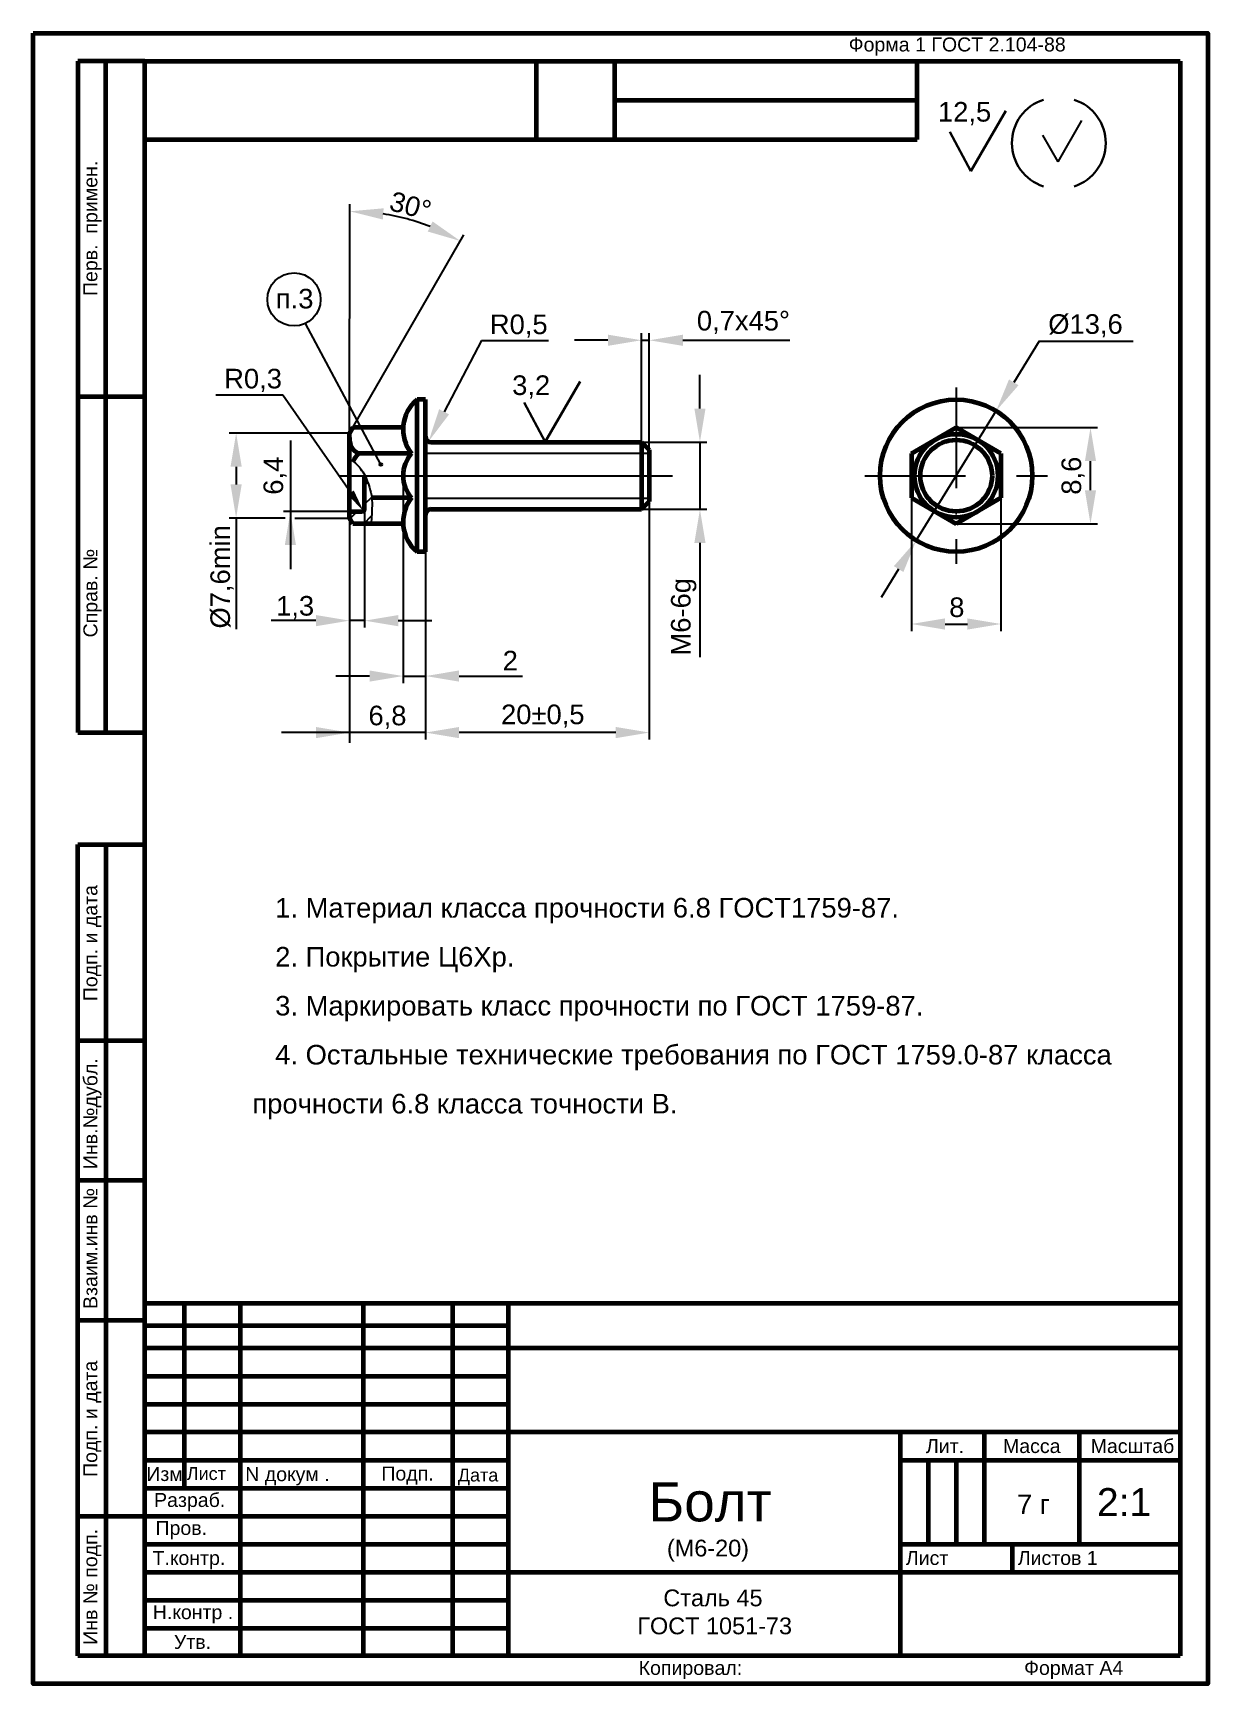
# Model space of a CAD drawing. Extents: x -51 to 159, y 326 to 621.
import ezdxf

# ---------------------------------------------------------------- set-up
doc = ezdxf.new("R2010")
doc.units = 0
doc.linetypes.add('ACAD_ISO04W100', pattern=[30, 24, -3, 0, -3])
doc.linetypes.add('ACAD_ISO10W100', pattern=[18, 12, -3, 0, -3])
doc.layers.get('0').update_dxf_attribs({"linetype": 'CONTINUOUS'})
doc.layers.get('Defpoints').update_dxf_attribs({"linetype": 'CONTINUOUS'})
for name, color, linetype, lineweight in [('Осевуха', 210, 'ACAD_ISO10W100', 25), ('Основная', 41, 'CONTINUOUS', 60), ('Размерная', 91, 'CONTINUOUS', 25), ('текст', 50, 'CONTINUOUS', 25)]:
    doc.layers.add(name, color=color, linetype=linetype, lineweight=lineweight)
doc.styles.get("Standard").update_dxf_attribs({"font": 'arial.ttf'})
doc.dimstyles.new('ISO-25_WS', dxfattribs={"dimtxt": 3.5, "dimasz": 6, "dimexe": 1.25, "dimexo": 0.01, "dimtad": 1, "dimdec": 4, "dimdsep": 46, "dimtxsty": 'STANDARD', "dimcen": 6, "dimadec": 0, "dimazin": 0, "dimtfac": 1, "dimtdec": 4, "dimtmove": 0, "dimatfit": 3, "dimfxl": 1, "dimtolj": 1, "dimtzin": 0, "dimarcsym": 0})

# ---------------------------------------------------------------- blocks, each defined once
blk = doc.blocks.new('*D2')
at = {"layer": 'Defpoints', "color": 0, "linetype": 'Continuous', "transparency": 16777216}
for p in [(59.45, 537.6), (19.45, 529.7), (19.45, 496.3)]:
    blk.add_point(p, dxfattribs=at)
at = {"layer": 'Размерная', "color": 0, "linetype": 'Continuous', "lineweight": -2, "transparency": 16777216}
for p, q in [((59.45, 537.59), (59.45, 495.05)), ((19.45, 529.69), (19.45, 495.05)), ((53.45, 496.3), (25.45, 496.3))]:
    blk.add_line(p, q, dxfattribs=at)
at = {"layer": 'Размерная', "color": 0, "linetype": 'Continuous', "transparency": 16777216}
for points in [[(25.45, 497.3), (25.45, 495.3), (19.45, 496.3)], [(53.45, 497.3), (53.45, 495.3), (59.45, 496.3)]]:
    blk.add_solid(points, dxfattribs=at)
blk = doc.blocks.new('*D3')
at = {"layer": 'Defpoints', "color": 0, "linetype": 'Continuous', "transparency": 16777216}
for p in [(58.05, 548.2), (58.05, 536.2), (68.5, 536.2)]:
    blk.add_point(p, dxfattribs=at)
at = {"layer": 'Размерная', "color": 0, "linetype": 'Continuous', "lineweight": -2, "transparency": 16777216}
for p, q in [((68.5, 554.2), (68.5, 560.2)), ((58.06, 548.2), (69.75, 548.2)), ((68.5, 548.2), (68.5, 536.2)), ((58.06, 536.2), (69.75, 536.2)), ((68.5, 530.2), (68.5, 509.78))]:
    blk.add_line(p, q, dxfattribs=at)
at = {"layer": 'Размерная', "color": 0, "linetype": 'Continuous', "transparency": 16777216}
for points in [[(67.5, 554.2), (69.5, 554.2), (68.5, 548.2)], [(67.5, 530.2), (69.5, 530.2), (68.5, 536.2)]]:
    blk.add_solid(points, dxfattribs=at)
at = {"layer": 'Размерная', "color": 0, "linetype": 'Continuous', "transparency": 16777216, "insert": (65.6, 516.99), "char_height": 3.5, "attachment_point": 5, "rotation": 90}
blk.add_mtext('\\A1;M6-6g', dxfattribs=at)
blk = doc.blocks.new('*D4')
at = {"layer": 'Defpoints', "color": 0, "linetype": 'Continuous', "transparency": 16777216}
for p in [(58.05, 566.4), (58.05, 545.2), (59.45, 545.2)]:
    blk.add_point(p, dxfattribs=at)
at = {"layer": 'Размерная', "color": 0, "linetype": 'Continuous', "lineweight": -2, "transparency": 16777216}
for p, q in [((52.05, 566.4), (46.05, 566.4)), ((58.05, 545.21), (58.05, 567.65)), ((58.05, 566.4), (59.45, 566.4)), ((59.45, 545.21), (59.45, 567.65)), ((65.45, 566.4), (84.575, 566.4))]:
    blk.add_line(p, q, dxfattribs=at)
at = {"layer": 'Размерная', "color": 0, "linetype": 'Continuous', "transparency": 16777216}
for points in [[(52.05, 567.4), (52.05, 565.4), (58.05, 566.4)], [(65.45, 567.4), (65.45, 565.4), (59.45, 566.4)]]:
    blk.add_solid(points, dxfattribs=at)
blk = doc.blocks.new('*D5')
at = {"layer": 'Defpoints', "color": 0, "linetype": 'Continuous', "transparency": 16777216}
for p in [(15.45, 542.2), (19.45, 542.2), (19.45, 506.4)]:
    blk.add_point(p, dxfattribs=at)
at = {"layer": 'Размерная', "color": 0, "linetype": 'Continuous', "lineweight": -2, "transparency": 16777216}
for p, q in [((15.45, 542.19), (15.45, 505.15)), ((19.45, 542.19), (19.45, 505.15)), ((9.45, 506.4), (3.45, 506.4)), ((15.45, 506.4), (19.45, 506.4)), ((25.45, 506.4), (36.76, 506.4))]:
    blk.add_line(p, q, dxfattribs=at)
at = {"layer": 'Размерная', "color": 0, "linetype": 'Continuous', "transparency": 16777216}
for points in [[(9.45, 507.4), (9.45, 505.4), (15.45, 506.4)], [(25.45, 507.4), (25.45, 505.4), (19.45, 506.4)]]:
    blk.add_solid(points, dxfattribs=at)
at = {"layer": 'Размерная', "color": 0, "linetype": 'Continuous', "transparency": 16777216, "insert": (34.6, 509.16), "char_height": 3.5, "attachment_point": 5}
blk.add_mtext('\\A1;2', dxfattribs=at)
blk = doc.blocks.new('*D6')
at = {"layer": 'Defpoints', "color": 0, "linetype": 'Continuous', "transparency": 16777216}
for p in [(122.3, 538.22), (106.3, 530.4), (122.3, 515.7)]:
    blk.add_point(p, dxfattribs=at)
at = {"layer": 'Размерная', "color": 0, "linetype": 'Continuous', "lineweight": -2, "transparency": 16777216}
for p, q in [((122.3, 538.21), (122.3, 514.45)), ((106.3, 530.39), (106.3, 514.45)), ((112.3, 515.7), (116.3, 515.7))]:
    blk.add_line(p, q, dxfattribs=at)
at = {"layer": 'Размерная', "color": 0, "linetype": 'Continuous', "transparency": 16777216}
for points in [[(112.3, 516.7), (112.3, 514.7), (106.3, 515.7)], [(116.3, 516.7), (116.3, 514.7), (122.3, 515.7)]]:
    blk.add_solid(points, dxfattribs=at)
blk = doc.blocks.new('*D7')
at = {"layer": 'Defpoints', "color": 0, "linetype": 'Continuous', "transparency": 16777216}
for p in [(114.3, 550.8), (138.3, 550.8), (114.3, 533.6)]:
    blk.add_point(p, dxfattribs=at)
at = {"layer": 'Размерная', "color": 0, "linetype": 'Continuous', "lineweight": -2, "transparency": 16777216}
for p, q in [((114.31, 550.8), (139.55, 550.8)), ((138.3, 539.6), (138.3, 544.8)), ((114.31, 533.6), (139.55, 533.6))]:
    blk.add_line(p, q, dxfattribs=at)
at = {"layer": 'Размерная', "color": 0, "linetype": 'Continuous', "transparency": 16777216}
for points in [[(137.3, 544.8), (139.3, 544.8), (138.3, 550.8)], [(137.3, 539.6), (139.3, 539.6), (138.3, 533.6)]]:
    blk.add_solid(points, dxfattribs=at)
at = {"layer": 'Размерная', "color": 0, "linetype": 'Continuous', "transparency": 16777216, "insert": (135.2, 542.2), "char_height": 3.5, "attachment_point": 5, "rotation": 90}
blk.add_mtext('\\A1;8,6', dxfattribs=at)
blk = doc.blocks.new('*D8')
at = {"layer": 'Defpoints', "color": 0, "linetype": 'Continuous', "transparency": 16777216}
for p in [(121.44, 553.78), (107.16, 530.62)]:
    blk.add_point(p, dxfattribs=at)
at = {"layer": 'Размерная', "color": 0, "linetype": 'Continuous', "lineweight": -2, "transparency": 16777216}
for p, q in [((129.14, 566.26), (124.59, 558.88)), ((107.16, 530.62), (121.44, 553.78)), ((104.01, 525.52), (100.86, 520.41))]:
    blk.add_line(p, q, dxfattribs=at)
at = {"layer": 'Размерная', "color": 0, "linetype": 'Continuous', "transparency": 16777216}
for points in [[(123.74, 559.41), (125.44, 558.36), (121.44, 553.78)], [(103.16, 526.04), (104.86, 524.99), (107.16, 530.62)]]:
    blk.add_solid(points, dxfattribs=at)
blk = doc.blocks.new('*D9')
at = {"layer": 'Defpoints', "color": 0, "linetype": 'Continuous', "transparency": 16777216}
for p in [(19.44, 587.05), (5.87, 549.8), (5.87, 549.8), (6.45, 550.8), (5.85, 534.63)]:
    blk.add_point(p, dxfattribs=at)
at = {"layer": 'Размерная', "color": 0, "linetype": 'Continuous', "lineweight": -2, "transparency": 16777216}
for p, q in [((5.87, 549.81), (5.91, 590.69)), ((6.45, 550.81), (26.31, 585.21))]:
    blk.add_line(p, q, dxfattribs=at)
blk.add_arc((5.87, 549.8), 39.64, 68.6804, 81.2597, dxfattribs=at)
at = {"layer": 'Размерная', "color": 0, "linetype": 'Continuous', "transparency": 16777216}
for points in [[(11.82, 587.98), (11.97, 589.98), (5.91, 589.44)], [(20.71, 587.63), (19.85, 585.83), (25.69, 584.13)]]:
    blk.add_solid(points, dxfattribs=at)
at = {"layer": 'Размерная', "color": 0, "linetype": 'Continuous', "transparency": 16777216, "insert": (16.77, 590.42), "char_height": 3.5, "attachment_point": 5, "rotation": 344.97}
blk.add_mtext('\\A1;30°', dxfattribs=at)
blk = doc.blocks.new('*D10')
at = {"layer": 'Defpoints', "color": 0, "linetype": 'Continuous', "transparency": 16777216}
for p in [(5.87, 549.8), (-14.4, 534.63), (-5.6, 534.63)]:
    blk.add_point(p, dxfattribs=at)
at = {"layer": 'Размерная', "color": 0, "linetype": 'Continuous', "lineweight": -2, "transparency": 16777216}
for p, q in [((5.86, 549.8), (-15.65, 549.8)), ((-14.4, 543.8), (-14.4, 540.63)), ((-5.61, 534.63), (-15.65, 534.63)), ((-14.4, 534.63), (-14.4, 514.75))]:
    blk.add_line(p, q, dxfattribs=at)
at = {"layer": 'Размерная', "color": 0, "linetype": 'Continuous', "transparency": 16777216}
for points in [[(-15.4, 543.8), (-13.4, 543.8), (-14.4, 549.8)], [(-15.4, 540.63), (-13.4, 540.63), (-14.4, 534.63)]]:
    blk.add_solid(points, dxfattribs=at)
blk = doc.blocks.new('*D13')
at = {"layer": 'Defpoints', "color": 0, "linetype": 'Continuous', "transparency": 16777216}
for p in [(5.86, 534.61), (8.57, 536.3), (8.57, 516.3)]:
    blk.add_point(p, dxfattribs=at)
at = {"layer": 'Размерная', "color": 0, "linetype": 'Continuous', "lineweight": -2, "transparency": 16777216}
for p, q in [((5.86, 534.6), (5.86, 515.05)), ((8.57, 536.29), (8.57, 515.05)), ((-0.14, 516.3), (-8.13, 516.3)), ((8.57, 516.3), (5.86, 516.3)), ((14.57, 516.3), (20.57, 516.3))]:
    blk.add_line(p, q, dxfattribs=at)
at = {"layer": 'Размерная', "color": 0, "linetype": 'Continuous', "transparency": 16777216}
for points in [[(-0.14, 517.3), (-0.14, 515.3), (5.86, 516.3)], [(14.57, 517.3), (14.57, 515.3), (8.57, 516.3)]]:
    blk.add_solid(points, dxfattribs=at)
blk = doc.blocks.new('*D14')
at = {"layer": 'Defpoints', "color": 0, "linetype": 'Continuous', "transparency": 16777216}
for p in [(20.45, 549.2), (19.99, 548.31)]:
    blk.add_point(p, dxfattribs=at)
at = {"layer": 'Размерная', "color": 0, "linetype": 'Continuous', "lineweight": -2, "transparency": 16777216}
blk.add_line((29.46, 566.36), (22.77, 553.63), dxfattribs=at)
at = {"layer": 'Размерная', "color": 0, "linetype": 'Continuous', "transparency": 16777216}
blk.add_solid([(21.89, 554.09), (23.66, 553.16), (19.99, 548.31)], dxfattribs=at)
blk = doc.blocks.new('*D15')
at = {"layer": 'Defpoints', "color": 0, "linetype": 'Continuous', "transparency": 16777216}
for p in [(8.07, 536.3), (8.36, 535.89)]:
    blk.add_point(p, dxfattribs=at)
at = {"layer": 'Размерная', "color": 0, "linetype": 'Continuous', "lineweight": -2, "transparency": 16777216}
blk.add_line((-6.03, 556.66), (6.08, 539.18), dxfattribs=at)
at = {"layer": 'Размерная', "color": 0, "linetype": 'Continuous', "transparency": 16777216}
blk.add_solid([(6.63, 539.56), (5.53, 538.8), (8.36, 535.89)], dxfattribs=at)
blk = doc.blocks.new('frame')
at = {"color": 7, "lineweight": 60}
blk.add_lwpolyline([(-1208.8, 620.2), (-998.8, 620.2), (-998.8, 325.2), (-1208.8, 325.2)], close=True, dxfattribs=at)

msp = doc.modelspace()

# ---------------------------------------------------------------- hatches: boundary and pattern name
at = {"layer": 'текст', "linetype": 'Continuous'}
h = msp.add_hatch(dxfattribs=at)
h.set_pattern_fill('ANSI31', scale=0.75, style=0)
h.set_pattern_definition([(45, (-50.7, 326.3), (-1.683798, 1.683798), [])])
edge = h.paths.add_edge_path()
edge.add_line((8.0715, 535.8), (5.85429, 535.8))
edge.add_line((5.85429, 535.8), (5.85306, 534.62748))
edge.add_line((5.85306, 534.62748), (6.44628, 533.6))
edge.add_line((6.44628, 533.6), (9.7, 533.6))
edge.add_spline(control_points=[(9.7, 533.6), (9.8, 534.3), (9.82598, 535.05597), (9.9, 536.76426), (9.9, 538.6434), (9.2, 540.9), (8.29279, 543.21127), (6.79101, 544.65349), (5.97713, 545.13781), (5.86412, 545.20099)], knot_values=[1.404360842, 1.404360842, 1.404360842, 1.404360842, 2.42392793, 4.828090986, 6.759411778, 8.531416293, 11.338550062, 13.746868978, 14.131362518, 14.131362518, 14.131362518, 14.131362518], degree=3, periodic=0)
edge.add_line((8.5715, 542.31397), (8.5715, 536.30052))
edge.add_arc((8.0715, 536.3), 0.5, -90, 0.0599202, ccw=False)
msp.add_hatch(color=7, dxfattribs=at).paths.add_polyline_path([(11.7, 544.2, 1), (11.2, 544.2, 1)])

# ---------------------------------------------------------------- linework, layer by layer
at = {"color": 7, "lineweight": 60}
for p, q in [((-30.7, 616.3), (-42.7, 616.3)), ((-42.7, 616.3), (-42.7, 496.3)), ((-37.7, 496.3), (-37.7, 616.3)), ((-30.7, 331.3), (-30.7, 616.3)), ((-30.7, 616.3), (154.3, 616.3)), ((39.3, 602.3), (39.3, 616.3)), ((53.3, 602.3), (53.3, 616.3)), ((107.3, 602.3), (107.3, 616.3)), ((154.3, 616.3), (154.3, 331.3)), ((53.3, 609.3), (107.3, 609.3)), ((-30.7, 602.3), (39.3, 602.3)), ((39.3, 602.3), (53.3, 602.3)), ((53.3, 602.3), (107.3, 602.3)), ((-30.7, 556.3), (-42.7, 556.3)), ((-42.7, 496.3), (-30.7, 496.3)), ((-42.7, 331.3), (-42.7, 476.3)), ((-42.7, 476.3), (-30.7, 476.3)), ((-37.7, 476.3), (-37.7, 331.3)), ((-42.7, 441.3), (-30.7, 441.3)), ((-42.7, 416.3), (-30.7, 416.3)), ((154.3, 394.3), (-30.7, 394.3)), ((-23.7, 394.3), (-23.7, 361.3)), ((-13.7, 394.3), (-13.7, 331.3)), ((8.3, 394.3), (8.3, 331.3)), ((24.3, 394.3), (24.3, 331.3)), ((34.3, 331.3), (34.3, 394.3)), ((-42.7, 391.3), (-30.7, 391.3)), ((34.3, 390.3), (-30.7, 390.3)), ((154.3, 386.3), (-30.7, 386.3)), ((-30.7, 381.3), (34.3, 381.3)), ((-30.7, 376.3), (34.3, 376.3)), ((154.3, 371.3), (-30.7, 371.3)), ((104.3, 371.3), (104.3, 331.3)), ((119.3, 371.3), (119.3, 351.3)), ((136.3, 371.3), (136.3, 351.3)), ((-30.7, 366.3), (34.3, 366.3)), ((104.3, 366.3), (154.3, 366.3)), ((109.3, 366.3), (109.3, 351.3)), ((114.3, 366.3), (114.3, 351.3)), ((-30.7, 361.3), (34.3, 361.3)), ((-42.7, 356.3), (34.3, 356.3)), ((-30.7, 351.3), (34.3, 351.3)), ((104.3, 351.3), (154.3, 351.3)), ((124.3, 351.3), (124.3, 346.3)), ((-30.7, 346.3), (154.3, 346.3)), ((-30.7, 341.3), (34.3, 341.3)), ((-30.7, 336.3), (34.3, 336.3)), ((-30.7, 331.3), (-42.7, 331.3)), ((154.3, 331.3), (-30.7, 331.3))]:
    msp.add_line(p, q, dxfattribs=at)
at = {"layer": 'Осевуха', "color": 7, "ltscale": 1.5}
for p, q in [((114.3, 557.95), (114.3, 526.45)), ((97.9875, 542.2), (130.6125, 542.2))]:
    msp.add_line(p, q, dxfattribs=at)
at = {"layer": 'Осевуха', "color": 7, "linetype": 'Continuous'}
for p, q in [((19.45, 546.2), (59.45, 546.2)), ((4, 542.2), (63.6125, 542.2)), ((19.45, 538.2), (59.45, 538.2))]:
    msp.add_line(p, q, dxfattribs=at)
at = {"layer": 'Основная', "color": 7, "linetype": 'Continuous'}
for p, q in [((17.95, 528.6), (17.95, 555.8)), ((19.45, 555.8), (17.95, 555.8)), ((19.45, 549.2), (19.45, 555.8)), ((19.45, 531.9), (19.45, 552.5)), ((5.85306, 534.62748), (5.86893, 549.8)), ((6.44628, 550.8), (5.86893, 549.8)), ((15.43932, 550.8), (6.44628, 550.8)), ((106.3, 546.1812), (114.3, 550.8)), ((122.3, 546.1812), (114.3, 550.8)), ((16.95, 546.1812), (7.51521, 546.1812)), ((20.45, 548.2), (58.05, 548.2)), ((58.05, 548.2), (58.05, 536.2)), ((58.05, 548.2), (59.45, 546.8)), ((59.45, 546.8), (59.45, 537.6)), ((106.3, 546.1812), (106.3, 538.2188)), ((122.3, 546.1812), (122.3, 538.2188)), ((8.5715, 536.29948), (8.5715, 542.31087)), ((16.95, 538.2188), (9.85831, 538.2188)), ((58.05, 536.2), (59.45, 537.6)), ((106.3, 538.2188), (114.3, 533.6)), ((122.3, 538.2188), (114.3, 533.6)), ((6.44628, 533.6), (5.85, 534.63279)), ((5.85429, 535.8), (8.0715, 535.8)), ((19.45, 528.6), (19.45, 535.2)), ((20.45, 536.2), (58.05, 536.2)), ((15.43932, 533.6), (6.44628, 533.6)), ((19.45, 528.6), (17.95, 528.6))]:
    msp.add_line(p, q, dxfattribs=at)
for radius in [13.6, 7.44782, 6.4]:
    msp.add_circle((114.3, 542.2), radius, dxfattribs=at)
for centre, radius, start, end in [((22.29743, 550.48665), 6.86527, 129.2903184, 218.8390384), ((8.53562, 548.67131), 2.69108, 172.280549, 247.716979), ((20.45, 549.2), 1, 180, 270), ((11.44174, 542.2), 5.59174, 134.6038906, 152.289654), ((21.48331, 542.2), 6.03331, 138.7100891, 221.2899109), ((22.29743, 533.91335), 6.86527, 141.1609616, 230.7096816), ((8.0715, 536.3), 0.5, 270, 359.9400798), ((20.45, 535.2), 1, 90, 180)]:
    msp.add_arc(centre, radius, start, end, dxfattribs=at)
at = {"layer": 'Размерная', "color": 7, "lineweight": 30}
for p, q in [((116.93752, 596.62376), (123.18752, 607.37376)), ((116.93752, 596.62376), (113.18752, 603.62376)), ((40.83752, 548.27376), (47.08752, 559.02376)), ((40.83752, 548.27376), (37.08752, 555.27376))]:
    msp.add_line(p, q, dxfattribs=at)
at = {"layer": 'Размерная', "color": 7, "linetype": 'Continuous'}
for p, q in [((132.50469, 598.3), (136.75469, 605.66122)), ((132.50469, 598.3), (129.75469, 603.06314)), ((11.45, 544.2), (-1.99847, 569.41588)), ((29.45637, 566.36062), (41.45, 566.36062)), ((129.13581, 566.26286), (145.9, 566.26286)), ((-18.02652, 556.66062), (-6.03289, 556.66062)), ((-4.7, 548.5), (-4.7, 535.8)), ((106.3, 538.2188), (106.3, 530.4)), ((5.84387, 535.8), (-5.95, 535.8)), ((-4.7, 535.8), (-4.7, 525.5)), ((-3.9, 534.62748), (5.85306, 534.62748)), ((5.85, 535.4), (5.85, 494.45)), ((19.45, 528.59), (19.45, 514.95)), ((19.45, 496.3), (-6.3, 496.3))]:
    msp.add_line(p, q, dxfattribs=at)
at = {"layer": 'Размерная', "linetype": 'Continuous'}
msp.add_lwpolyline([(-50.7, 621.3), (159.3, 621.3), (159.3, 326.3), (-50.7, 326.3)], close=True, dxfattribs=at)
at = {"layer": 'Размерная', "color": 7, "linetype": 'Continuous'}
msp.add_circle((-4.05, 573.7), 4.75, dxfattribs=at)
at = {"layer": 'Размерная', "color": 7, "lineweight": 30}
for centre, start, end in [((132.38676, 601.63625), 107.9034043, 252.0965957), ((132.88827, 601.63625), 287.9034043, 72.0965957)]:
    msp.add_arc(centre, 8.12993, start, end, dxfattribs=at)
at = {"layer": 'Размерная', "color": 7, "linetype": 'Continuous'}
msp.add_open_spline([(5.86412, 545.20099), (5.97713, 545.13781), (6.79101, 544.65349), (8.29279, 543.21127), (9.2, 540.9), (9.9, 538.6434), (9.9, 536.76426), (9.82598, 535.05597), (9.8, 534.3), (9.7, 533.6)], degree=3, knots=[1.404360842, 1.404360842, 1.404360842, 1.404360842, 1.788854382, 4.197173298, 7.004307067, 8.776311582, 10.707632374, 13.11179543, 14.131362518, 14.131362518, 14.131362518, 14.131362518], dxfattribs=at)
for points in [[(-3.7, 529.8), (-5.7, 529.8), (-4.7, 535.8)], [(-0.15, 495.3), (-0.15, 497.3), (5.85, 496.3)], [(25.45, 495.3), (25.45, 497.3), (19.45, 496.3)]]:
    msp.add_solid(points, dxfattribs=at)
at = {"layer": 'текст', "color": 7, "linetype": 'Continuous'}
msp.add_circle((11.45, 544.2), 0.25, dxfattribs=at)

# ---------------------------------------------------------------- block references
at = {"layer": 'Размерная', "linetype": 'Continuous'}
msp.add_blockref('frame', (1158.1, 1.1), dxfattribs=at)

# ---------------------------------------------------------------- texts
at = {"color": 7, "lineweight": 25, "char_height": 2.5, "attachment_point": 1, "rotation": 90}
for s, insert, width in [('{\\fArial|b0|i0|c204|p34;Перв.  примен.}', (-41.7, 574.3), 95), ('{\\fArial|b0|i0|c204|p34;Подп. и дата}', (-41.7133, 363.3), 26), ('{\\fArial|b0|i0|c204|p34;Инв № подп.}', (-41.7133, 333.3), 26)]:
    msp.add_mtext(s, dxfattribs=dict(at, insert=insert, width=width))
at = {"color": 7, "lineweight": 60, "insert": (-41.7, 448.3), "char_height": 2.5, "width": 41, "attachment_point": 1, "rotation": 90}
msp.add_mtext('{\\fArial|b0|i0|c204|p34;Подп. и дата}', dxfattribs=at)
at = {"color": 7, "lineweight": 25}
for s, insert, char_height, width, attachment_point in [('{\\fArial|b0|i0|c204|p34;Лит.}', (112.3, 368.8), 2.5, 10, 5), ('{\\fArial|b0|i0|c204|p34;Масса}', (127.8, 368.8), 2.5, 13, 5), ('{\\fArial|b0|i0|c204|p34;Масштаб}', (145.8, 368.8), 2.5, 15, 5), ('{\\fArial|b0|i0|c204|p34;Изм}', (-27.2, 363.8), 2.5, 5, 5), ('{\\fArial|b0|i0|c204|p34;Лист}', (-23.2138, 365.04538), 2.3, 25, 1), ('{\\fArial|b0|i0|c204|p34;Разраб.}', (-22.7, 358.8), 2.5, 14, 5), ('{\\fArial|b0|i0|c204|p34;Болт}', (70.3, 358.8), 7, 42, 5), ('{\\fArial|b0|i0|c204|p34;7 г}', (128.1, 358.4), 3.5, 42, 5), ('{\\fArial|b0|i0|c204|p34;2:1}', (144.3, 358.8), 5, 42, 5), ('{\\fArial|b0|i0|c204|p34;Пров.}', (-24.2, 353.8), 2.5, 15, 5), ('{\\fArial|b0|i0|c204|p34;(М6-20)}', (62.6, 352.08193), 3, 18.7, 1), ('{\\fArial|b0|i0|c204|p34;Лист}', (105.3, 348.8), 2.5, 15, 4), ('{\\fArial|b0|i0|c204|p34;Листов 1}', (125.3, 348.8), 2.5, 15, 4), ('{\\fArial|b0|i0|c204|p34;    Сталь 45\\PГОСТ 1051-73}', (57.3, 343.18193), 3, 45, 1), ('{\\fArial|b0|i0|c204|p34;Утв.}', (-22.2, 333.8), 2.5, 15, 5), ('{\\fArial|b0|i0|c204|p34;Копировал:}', (66.8, 328.8), 2.5, 23, 5), ('{\\fArial|b0|i0|c204|p34;Формат А4}', (135.3, 328.8), 2.5, 30, 5)]:
    msp.add_mtext(s, dxfattribs=dict(at, insert=insert, char_height=char_height, width=width, attachment_point=attachment_point))
at = {"color": 7, "char_height": 2.5}
for s, insert, width, attachment_point in [('{\\fArial|b0|i0|c204|p34;N докум .}', (-12.76643, 365.04538), 20, 1), ('{\\fArial|b0|i0|c204|p34;Подп.}', (16.23357, 363.54538), 14, 5), ('{\\fArial|b0|i0|c204|p34;Т.контр.}', (-22.82732, 348.43659), 15.9654, 5), ('{\\fArial|b0|i0|c204|p34;Н.контр .}', (-29.29189, 340.38143), 17, 1)]:
    msp.add_mtext(s, dxfattribs=dict(at, insert=insert, width=width, attachment_point=attachment_point))
at = {"color": 7, "lineweight": 15, "insert": (25.23088, 364.78439), "char_height": 2.3, "width": 8, "attachment_point": 1}
msp.add_mtext('{\\fArial|b0|i0|c204|p34;Дата}', dxfattribs=at)
at = {"layer": 'Основная', "color": 7, "linetype": 'ACAD_ISO04W100', "lineweight": 25, "insert": (95.0916, 620.50506), "char_height": 2.5, "width": 57, "attachment_point": 1}
msp.add_mtext('{\\fArial|b0|i0|c204|p34;Форма 1 ГОСТ 2.104-88}', dxfattribs=at)
at = {"layer": 'Основная', "color": 7, "linetype": 'ACAD_ISO04W100', "char_height": 2.5, "attachment_point": 1, "rotation": 90}
for s, insert, width in [('{\\fArial|b0|i0|c204|p34;Справ. №}', (-41.7, 513.3), 20), ('{\\fArial|b0|i0|c204|p34;Инв.№дубл.}', (-41.7, 418.3), 32)]:
    msp.add_mtext(s, dxfattribs=dict(at, insert=insert, width=width))
at = {"layer": 'Основная', "color": 7, "linetype": 'ACAD_ISO04W100', "lineweight": 25, "insert": (-41.7, 393.3), "char_height": 2.5, "width": 23, "attachment_point": 1, "rotation": 90}
msp.add_mtext('{\\fArial|b0|i0|c204|p34;Взаим.инв №}', dxfattribs=at)
at = {"layer": 'Размерная', "color": 7, "linetype": 'Continuous', "char_height": 3.5, "attachment_point": 1}
for s, insert, width in [('{\\fArial|b0|i0|c204|p34;п.3}', (-7.3, 575.58938), 9.25), ('R0,5', (30.95, 571), 21.75), ('0,7x45°', (67.95, 571.65), 21.75), ('%%c13,6', (130.75, 571.05), 21.75), ('R0,3', (-16.53289, 561.3), 21.75), ('1{\\fArial|b0|i0|c204|p34;,3}', (-7.25, 520.7), 8.95), ('8', (113.05, 520.45), 7.75), ('{\\fArial|b0|i0|c204|p34;20}±{\\fArial|b0|i0|c204|p34;0,5}', (32.95, 501.3), 21.75)]:
    msp.add_mtext(s, dxfattribs=dict(at, insert=insert, width=width))
at = {"layer": 'Размерная', "color": 7, "linetype": 'Continuous', "insert": (-7.42834, 542.2), "char_height": 3.5, "attachment_point": 5, "rotation": 90}
msp.add_mtext('6,{\\fArial|b0|i0|c204|p34;4}', dxfattribs=at)
at = {"layer": 'Размерная', "color": 7, "linetype": 'Continuous', "insert": (-19, 514.88932), "char_height": 3.5, "width": 21.5106812, "attachment_point": 1, "rotation": 90}
msp.add_mtext('{\\fArial|b0|i0|c204|p34;%%c}7{\\fArial|b0|i0|c204|p34;,}6min', dxfattribs=at)
at = {"layer": 'Размерная', "color": 7, "linetype": 'Continuous', "insert": (12.65, 499.02834), "char_height": 3.5, "attachment_point": 5}
msp.add_mtext('6,8', dxfattribs=at)
at = {"layer": 'текст', "color": 7, "char_height": 3.5, "width": 19.6124836, "attachment_point": 1}
for s, insert in [('1{\\fArial|b0|i0|c204|p34;2},{\\fArial|b0|i0|c204|p34;5}', (111.03752, 608.97376)), ('{\\fArial|b0|i0|c204|p34;3},{\\fArial|b0|i0|c204|p34;2}', (34.93752, 560.12376))]:
    msp.add_mtext(s, dxfattribs=dict(at, insert=insert))
at = {"layer": 'текст', "color": 7, "lineweight": 30, "insert": (-12.85, 466.75), "char_height": 3.5, "width": 161.9, "attachment_point": 1, "line_spacing_factor": 1.5}
msp.add_mtext('{\\fArial|b0|i0|c204|p34;    }1. {\\fArial|b0|i0|c204|p34;Материал класса прочности 6.8 ГОСТ1759-87.\\P    2. Покрытие Ц6Хр.\\P    3. Маркировать класс прочности по ГОСТ 1759-87.\\P    4. Остальные технические требования по ГОСТ 1759.0-87 класса\\P прочности 6.8 класса точности В.}', dxfattribs=at)

# ---------------------------------------------------------------- dimensions: what is measured, and where the dimension line sits
at = {"layer": 'Размерная', "color": 7, "linetype": 'Continuous'}
dim = msp.add_angular_dim_2l(base=(19.44008, 587.04603), line1=((6.44628, 550.8), (5.86893, 549.8)), line2=((5.85306, 534.62748), (5.86893, 549.8)), dimstyle='ISO-25_WS', dxfattribs=at)
dim.commit()
dim.dimension.update_dxf_attribs({"geometry": '*D9', "text_midpoint": (16.77471, 590.41596)})
for base, p1, p2, picture, middle in [((58.05, 566.4), (59.45, 545.2), (58.05, 545.2), '*D4', (83.95, 566.4)), ((8.5715, 516.3), (5.86098, 534.61377), (8.5715, 536.29948), '*D13', (-7.5, 516.3))]:
    dim = msp.add_linear_dim(base=base, p1=p1, p2=p2, text=' ', dimstyle='ISO-25_WS', dxfattribs=at)
    dim.commit()
    dim.dimension.update_dxf_attribs({"geometry": picture, "text_midpoint": middle, "dimtype": 160})
for center, mpoint, override, picture, middle in [((20.45, 549.2), (19.98529, 548.31454), {"dimtmove": 1}, '*D14', (29.45637, 566.36062)), ((8.0715, 536.3), (8.35623, 535.88898), {"dimasz": 4, "dimtmove": 1}, '*D15', (-6.03289, 556.66062))]:
    dim = msp.add_radius_dim(center=center, mpoint=mpoint, text=' ', dimstyle='ISO-25_WS', override=override, dxfattribs=at)
    dim.commit()
    dim.dimension.update_dxf_attribs({"geometry": picture, "text_midpoint": middle, "dimtype": 164})
dim = msp.add_diameter_dim_2p(p1=(107.16254, 530.62344), p2=(121.43746, 553.77656), text=' ', dimstyle='ISO-25_WS', dxfattribs=at)
dim.commit()
dim.dimension.update_dxf_attribs({"geometry": '*D8', "text_midpoint": (129.13581, 566.26286), "dimtype": 163})
for base, p1, p2, text, picture, middle in [((68.5, 536.2), (58.05, 548.2), (58.05, 536.2), 'M6-6g', '*D3', (68.5, 516.99042)), ((-14.4, 534.62748), (5.86893, 549.8), (-5.6, 534.62748), ' ', '*D10', (-14.4, 515.37252))]:
    dim = msp.add_linear_dim(base=base, p1=p1, p2=p2, angle=90, text=text, dimstyle='ISO-25_WS', dxfattribs=at)
    dim.commit()
    dim.dimension.update_dxf_attribs({"geometry": picture, "text_midpoint": middle, "dimtype": 160})
dim = msp.add_linear_dim(base=(138.3, 550.8), p1=(114.3, 533.6), p2=(114.3, 550.8), angle=90, text='8,6', dimstyle='ISO-25_WS', override={"dimgap": 1}, dxfattribs=at)
dim.commit()
dim.dimension.update_dxf_attribs({"geometry": '*D7', "text_midpoint": (135.19666, 542.2)})
dim = msp.add_linear_dim(base=(19.45, 506.4), p1=(15.45, 542.2), p2=(19.45, 542.2), text='2', dimstyle='ISO-25_WS', override={"dimgap": 1}, dxfattribs=at)
dim.commit()
dim.dimension.update_dxf_attribs({"geometry": '*D5', "text_midpoint": (34.60348, 506.4), "dimtype": 160})
for base, p1, p2, picture, middle in [((19.45, 496.3), (59.45, 537.6), (19.45, 529.7), '*D2', (39.45, 496.3)), ((122.3, 515.7), (106.3, 530.4), (122.3, 538.2188), '*D6', (114.3, 515.7))]:
    dim = msp.add_linear_dim(base=base, p1=p1, p2=p2, text=' ', dimstyle='ISO-25_WS', dxfattribs=at)
    dim.commit()
    dim.dimension.update_dxf_attribs({"geometry": picture, "text_midpoint": middle})

doc.saveas('drawing.dxf')
